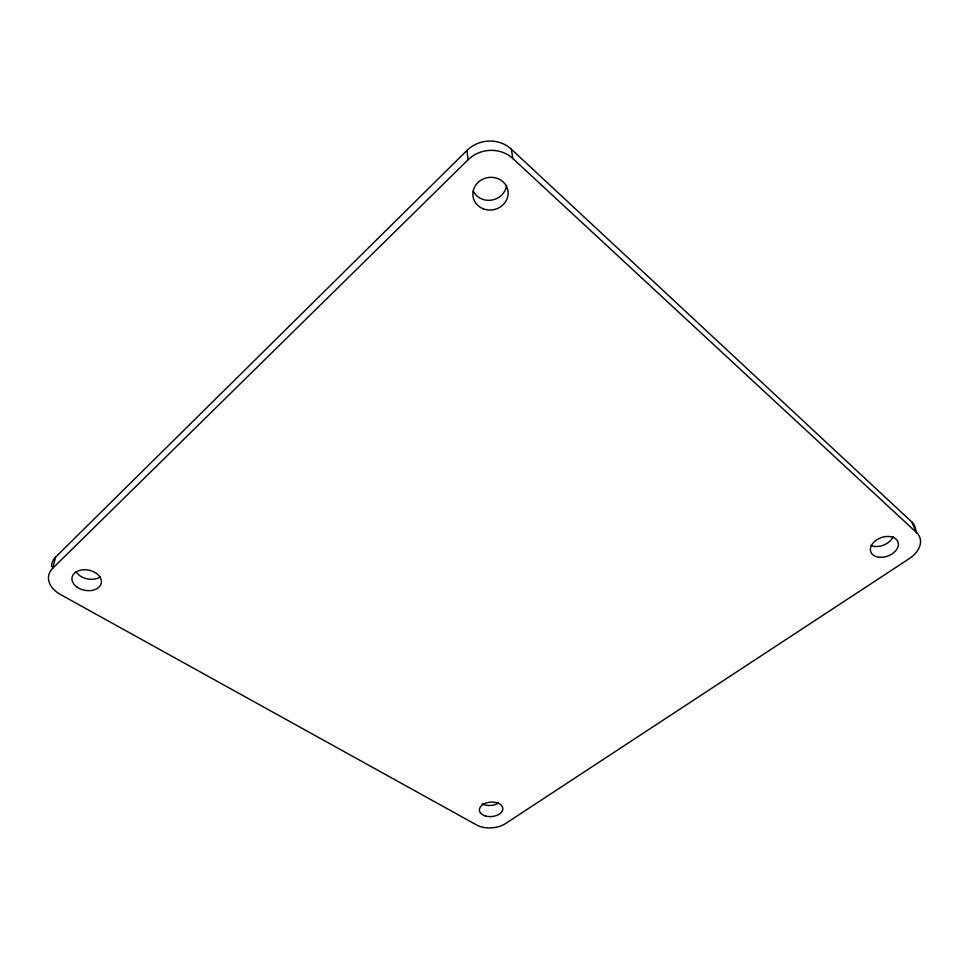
<?xml version="1.0" encoding="UTF-8"?>
<svg xmlns="http://www.w3.org/2000/svg" width="969" height="969" viewBox="0 0 969 969"><rect width="100%" height="100%" fill="white"/><g stroke="black" fill="none" stroke-linecap="round" stroke-linejoin="round"><path stroke-width="1.45" d="M52.617 568.379L55.681 557.005L466.997 150.425A31.093 29.022 -12.3 0 1 511.329 149.19L911.732 521.916L916.601 532.635A25.569 17.212 -20.3 0 1 909.261 558.641L505.588 823.529A20.664 12.633 -4.6 0 1 476.639 824.994L60.441 594.494A26.393 18.108 11.3 0 1 52.617 568.379L468.015 159.812A31.456 29.203 -11.9 0 1 512.867 158.541L916.601 532.635M511.329 149.19L512.867 158.541M466.997 150.425L468.015 159.812M100.267 576.882A14.777 10.259 11.2 0 1 75.994 571.649M498.478 802.974A11.676 7.243 -4.6 0 1 482.065 803.798M893.067 536.693A14.341 9.763 -20.2 0 1 870.925 545.486M506.569 185.394A17.49 16.207 -11.4 0 1 491.901 200.062A17.49 16.207 -11.4 0 1 473.296 191.123M51.539 566.659A26.139 18.084 11.5 0 1 55.681 557.005M911.732 521.916A25.339 17.188 -20.5 0 1 915.669 530.964M485.178 815.886A11.761 7.231 -4.6 0 0 502.838 808.8A11.761 7.231 -4.6 0 0 485.287 803.337A11.761 7.231 -4.6 0 0 485.178 815.886M76.733 586.887A14.91 10.284 10.9 0 0 101.115 583.883A14.91 10.284 10.9 0 0 82.208 569.881A14.91 10.284 10.9 0 0 76.733 586.887M879.985 557.296A14.462 9.775 -20 0 0 898.093 542.277A14.462 9.775 -20 0 0 875.068 541.065A14.462 9.775 -20 0 0 879.985 557.296M483.156 208.759A17.696 16.303 -11.1 0 0 508.047 191.608A17.696 16.303 -11.1 0 0 480.249 180.646A17.696 16.303 -11.1 0 0 483.156 208.759"/></g></svg>
